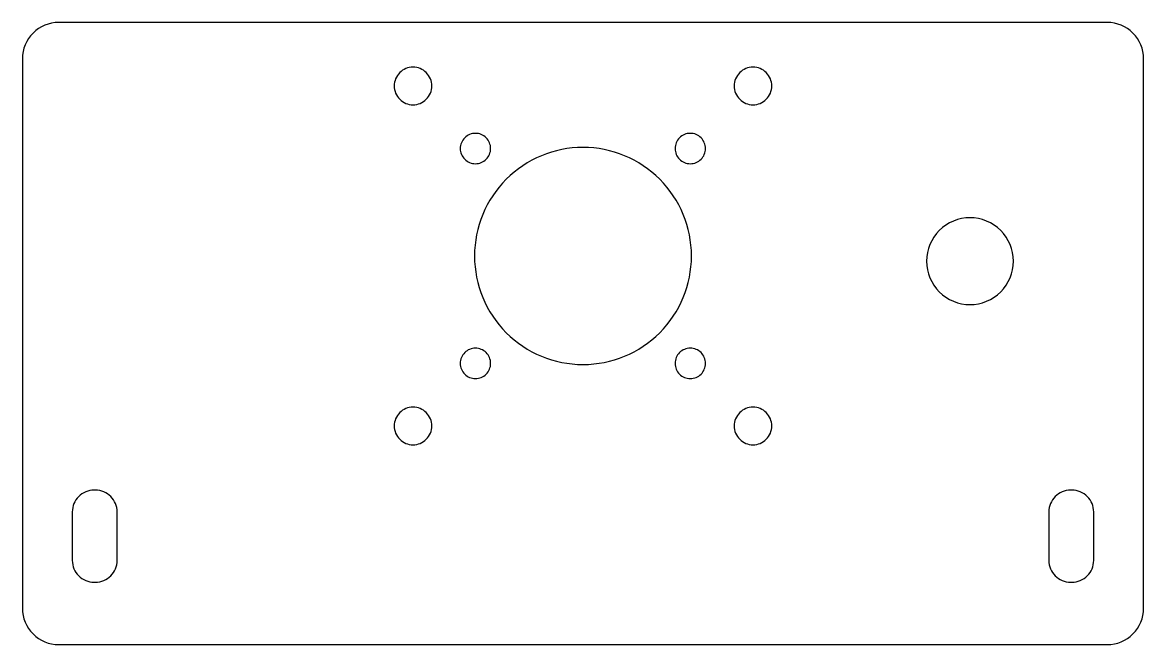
# Model space of a CAD drawing. Extents: x -5 to 150, y 0 to 86.
import ezdxf

# ---------------------------------------------------------------- set-up
doc = ezdxf.new("R2010")
doc.units = 0
doc.layers.add('LAYER0', color=7, linetype='CONTINUOUS')

msp = doc.modelspace()

# ---------------------------------------------------------------- linework, layer by layer
at = {"layer": 'LAYER0'}
for points in [[(150, 81, 0.414214), (145, 86), (0, 86, 0.414214), (-5, 81), (-5, 5, 0.414214), (0, 0), (145, 0, 0.414214), (150, 5)], [(49, 79.82, 0.414214), (46.4, 77.22, 0.414214), (49, 74.62, 0.414214), (51.6, 77.22, 0.414214)], [(96, 74.62, 0.414214), (98.6, 77.22, 0.414214), (96, 79.82, 0.414214), (93.4, 77.22, 0.414214)], [(57.63, 70.67, 0.414214), (55.53, 68.57, 0.414214), (57.63, 66.47, 0.414214), (59.73, 68.57, 0.414214)], [(87.33, 70.67, 0.414214), (85.23, 68.57, 0.414214), (87.33, 66.47, 0.414214), (89.43, 68.57, 0.414214)], [(72.5, 38.72, 0.414214), (87.5, 53.72, 0.414214), (72.5, 68.72, 0.414214), (57.5, 53.72, 0.414214)], [(126, 47, 0.414214), (132, 53, 0.414214), (126, 59, 0.414214), (120, 53, 0.414214)], [(57.63, 40.97, 0.414214), (55.53, 38.87, 0.414214), (57.63, 36.77, 0.414214), (59.73, 38.87, 0.414214)], [(87.33, 40.97, 0.414214), (85.23, 38.87, 0.414214), (87.33, 36.77, 0.414214), (89.43, 38.87, 0.414214)], [(49, 32.82, 0.414214), (46.4, 30.22, 0.414214), (49, 27.62, 0.414214), (51.6, 30.22, 0.414214)], [(96, 32.82, 0.414214), (93.4, 30.22, 0.414214), (96, 27.62, 0.414214), (98.6, 30.22, 0.414214)], [(8.1, 18.34, 0.414214), (5.1, 21.34), (4.9, 21.34, 0.414214), (1.9, 18.34), (1.9, 11.62, 0.414214), (4.9, 8.62), (5.1, 8.62, 0.414214), (8.1, 11.62)], [(143.1, 18.34, 0.414214), (140.1, 21.34), (139.9, 21.34, 0.414214), (136.9, 18.34), (136.9, 11.62, 0.414214), (139.9, 8.62), (140.1, 8.62, 0.414214), (143.1, 11.62)]]:
    msp.add_lwpolyline(points, format="xyb", close=True, dxfattribs=at)

doc.saveas('drawing.dxf')
